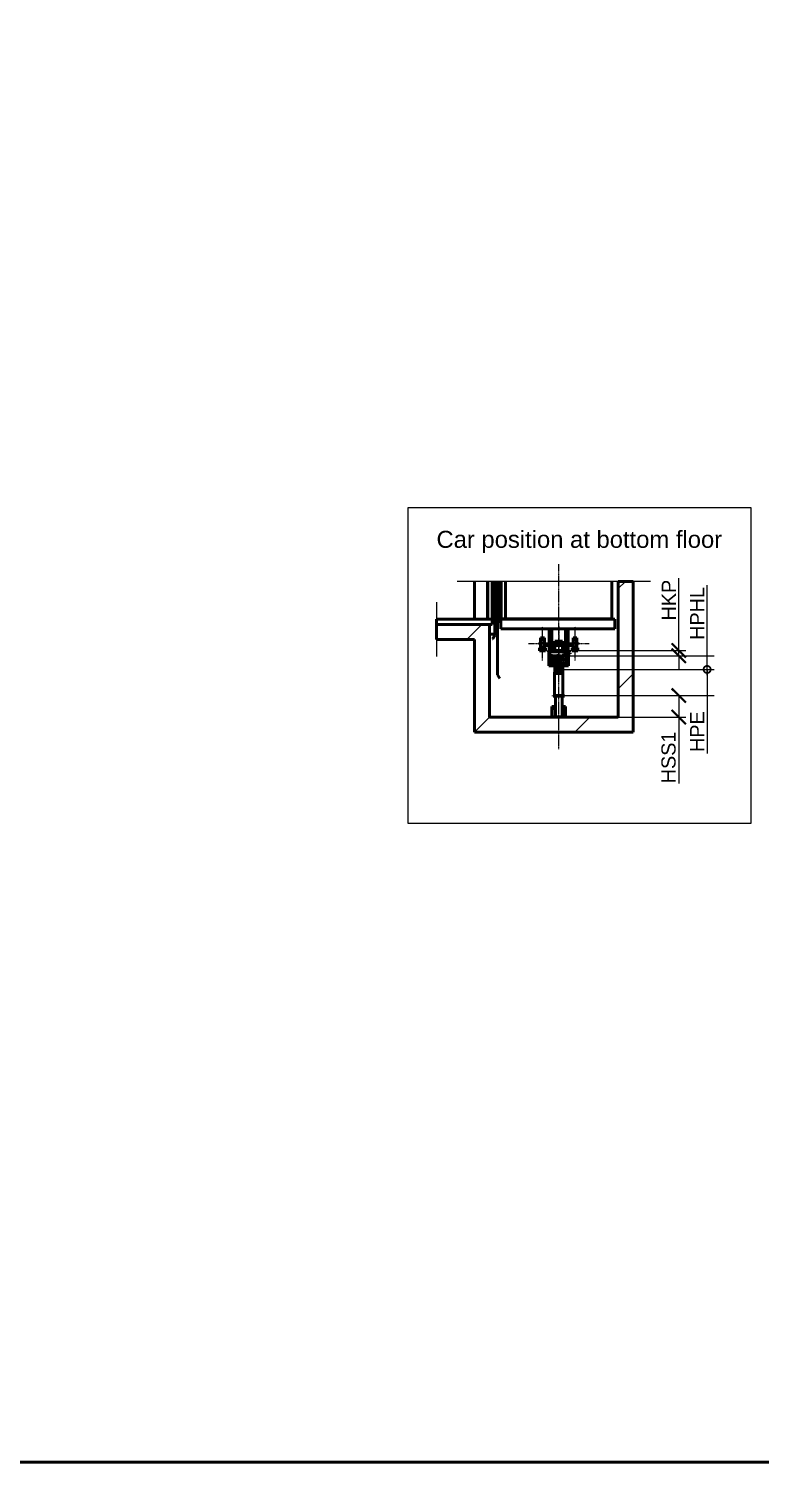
# Model space of a CAD drawing. Header units: millimetres. Extents: x -9546 to 173314, y -46180 to 27253.
# Drawn here: x 118268 to 127933, y -46180 to -27229 of the extents above; entities that cross this region are included whole.
import ezdxf

# ---------------------------------------------------------------- set-up
doc = ezdxf.new("R2010")
doc.units = ezdxf.units.MM
doc.linetypes.add('AM_ISO08W050', pattern=[18, 12, -1.5, 3, -1.5])
for name, color, linetype, lineweight in [('AM_0', 7, 'Continuous', 50), ('AM_8', 1, 'Continuous', 25), ('LDBuffer-AM_0', 7, 'Continuous', 50), ('LDCar-AM_0', 7, 'Continuous', 50), ('LDCar-AM_4', 3, 'Continuous', 25), ('LDCarFrame-AM_0', 7, 'Continuous', 50), ('LDGear-AM_0', 7, 'Continuous', 50), ('LDGear-AM_7', 4, 'AM_ISO08W050', 25), ('LDShaft-AM_0', 7, 'Continuous', 50), ('LDShaft-AM_4', 3, 'Continuous', 25), ('LDShaft-AM_5', 3, 'Continuous', 25), ('LDShaft-AM_7', 4, 'AM_ISO08W050', 25)]:
    doc.layers.add(name, color=color, linetype=linetype, lineweight=lineweight)
doc.layers.add('AM_VIEWS', color=1, linetype='Continuous', lineweight=25, plot=False)
doc.styles.add('LD', font='ARIALUNI.ttf')
doc.dimstyles.new('LIFT', dxfattribs={"dimtxt": 2.5, "dimasz": 2.5, "dimexe": 1.25, "dimexo": 0, "dimgap": 0.5, "dimtad": 1, "dimdec": 0, "dimzin": 1, "dimdsep": 46, "dimtxsty": 'LD', "dimblk": 'ARCHTICK', "dimcen": 0, "dimdle": 1, "dimclrd": 3, "dimclre": 3, "dimclrt": 4, "dimadec": 0, "dimazin": 0, "dimtp": 0.1, "dimtm": 0.1, "dimtfac": 0.71, "dimtdec": 0, "dimtix": 1, "dimtmove": 0, "dimatfit": 3, "dimfxl": 1, "dimtolj": 1, "dimarcsym": 0})

# ---------------------------------------------------------------- blocks, each defined once
blk = doc.blocks.new('LD_20260611094836_00000041')
at = {"layer": 'LDShaft-AM_0'}
for p, q in [((-200, 1795), (-200, 1295)), ((1700, 1795), (1700, 0)), ((1900, 1795), (1700, 1795)), ((1900, 0), (1900, 1795)), ((-700, 1225), (-700, 1025)), ((-200, 1225), (-700, 1225)), ((0, 1225), (-200, 1225)), ((0, 0), (0, 1225)), ((-700, 1025), (-200, 1025)), ((-200, 1025), (-200, -200)), ((1700, 0), (0, 0)), ((1900, -200), (1900, 0)), ((-200, -200), (0, -200)), ((0, -200), (1900, -200))]:
    blk.add_line(p, q, dxfattribs=at)
blk = doc.blocks.new('LD_20260611094836_00000043')
at = {"layer": 'LDShaft-AM_4'}
blk.add_line((-700, 225), (-700, -495), dxfattribs=at)
blk = doc.blocks.new('LD_20260611094836_00000044')
at = {"layer": 'LDShaft-AM_0'}
for p, q in [((-700, 0), (-700, -70)), ((-200, 0), (-700, 0)), ((-80, 0), (-200, 0)), ((0, 0), (-80, 0)), ((35, 0), (0, 0)), ((35, -70), (35, 0)), ((-700, -70), (-200, -70)), ((-200, -70), (-80, -70)), ((-80, -70), (0, -70)), ((0, -70), (35, -70))]:
    blk.add_line(p, q, dxfattribs=at)
blk = doc.blocks.new('LD_20260611094836_00000045')
at = {"layer": 'LDShaft-AM_0'}
for p, q in [((0, -22.5), (0, -151)), ((0, -151), (71, -151)), ((71, -1), (35, -1)), ((71, -5), (35, -5)), ((35, -5), (71, -5)), ((71, -5), (71, -1)), ((71, -151), (71, -5))]:
    blk.add_line(p, q, dxfattribs=at)
blk = doc.blocks.new('LD_20260611094836_00000046')
at = {"layer": 'LDCar-AM_0'}
for p, q in [((0, 500), (0, 0)), ((3, 500), (3, 0)), ((60, 0), (60, 500)), ((66, 500), (66, 5)), ((95, 5), (95, 500)), ((0, 0), (3, 0)), ((3, 0), (60, 0)), ((60, 0), (60, -48)), ((100, 0), (60, 0)), ((66, 5), (95, 5)), ((100, -48), (100, 0)), ((60, -48), (100, -48)), ((97, -48), (97, -210)), ((100, -48), (97, -48)), ((100, -210), (100, -48)), ((97, -210), (67, -259)), ((67, -259), (70, -261)), ((70, -261), (100, -212)), ((100, -212), (97, -210)), ((97, -210), (100, -210))]:
    blk.add_line(p, q, dxfattribs=at)
blk = doc.blocks.new('LD_20260611094836_00000047')
at = {"layer": 'LDShaft-AM_7'}
blk.add_line((0, -1720), (0, 725), dxfattribs=at)
blk = doc.blocks.new('LD_20260611094836_00000048')
at = {"layer": 'LDCar-AM_0'}
for p, q in [((-765.5, 500), (-765.5, 4)), ((-762.5, 500), (-762.5, 4)), ((-762.5, 4), (-762.5, 500)), ((-703, 4), (-703, 500)), ((700, 4), (700, 500)), ((-701.5, 4), (-766.5, 4)), ((-766.5, 4), (-766.5, 0)), ((-766.5, 0), (-701.5, 0)), ((-765.5, 4), (-762.5, 4)), ((-762.5, 4), (-703, 4)), ((701.5, 4), (-701.5, 4)), ((-701.5, 4), (-701.5, 0)), ((-701.5, 0), (-701.5, 4)), ((-701.5, 0), (701.5, 0)), ((-700, 4), (700, 4)), ((701.5, 0), (701.5, 4))]:
    blk.add_line(p, q, dxfattribs=at)
blk = doc.blocks.new('LD_20260611094836_00000049')
at = {"layer": 'LDCarFrame-AM_0'}
for p, q in [((-126, 0), (-126, -197)), ((-90, 0), (-90, -197)), ((-90, -197), (-90, 0)), ((90, 0), (90, -197)), ((90, -197), (90, 0)), ((126, -197), (126, 0)), ((-50, -197), (-50, -162)), ((-50, -162), (50, -162)), ((50, -162), (50, -197)), ((-190, -217), (190, -217)), ((180, -197), (-180, -197)), ((140, -287), (-140, -287)), ((-140, -287), (-140, -302)), ((-140, -302), (140, -302)), ((-120, -302), (-130, -302)), ((-130, -302), (-130, -489)), ((-126, -217), (-126, -287)), ((-120, -479), (-120, -302)), ((-90, -217), (-90, -287)), ((-90, -287), (-90, -217)), ((-50, -287), (-50, -217)), ((50, -217), (50, -287)), ((90, -217), (90, -287)), ((90, -287), (90, -217)), ((130, -302), (120, -302)), ((120, -302), (120, -479)), ((126, -287), (126, -217)), ((130, -489), (130, -302)), ((140, -302), (140, -287)), ((-130, -489), (-22.5, -489)), ((-22.5, -479), (-120, -479)), ((120, -479), (22.5, -479)), ((22.5, -489), (130, -489))]:
    blk.add_line(p, q, dxfattribs=at)
blk = doc.blocks.new('LD_20260611094836_0000004A')
at = {"layer": 'LDGear-AM_0'}
for p, q in [((-250, 13), (-250, 12)), ((-240, 13), (-250, 13)), ((-250, 12), (-250, 9)), ((-250, 9), (-250, 5)), ((-250, 5), (-250, 0)), ((-250, 0), (-250, -5)), ((-240, 75), (-240, 69)), ((-190, 75), (-240, 75)), ((-240, 69), (-240, 53)), ((-240, 53), (-240, 29)), ((-240, 29), (-240, 0)), ((-190, 69), (-190, 75)), ((-190, 53), (-190, 69)), ((-190, 29), (-190, 53)), ((-190, 0), (-190, 29)), ((-180, 13), (-190, 13)), ((-180, 12), (-180, 13)), ((-180, 9), (-180, 12)), ((-180, 5), (-180, 9)), ((-180, 0), (-180, 5)), ((-180, -5), (-180, 0)), ((180, 13), (180, 12)), ((190, 13), (180, 13)), ((180, 12), (180, 9)), ((180, 9), (180, 5)), ((180, 5), (180, 0)), ((180, 0), (180, -5)), ((190, 75), (190, 69)), ((240, 75), (190, 75)), ((190, 69), (190, 53)), ((190, 53), (190, 29)), ((190, 29), (190, 0)), ((240, 69), (240, 75)), ((240, 53), (240, 69)), ((240, 29), (240, 53)), ((240, 0), (240, 29)), ((250, 13), (240, 13)), ((250, 12), (250, 13)), ((250, 9), (250, 12)), ((250, 5), (250, 9)), ((250, 0), (250, 5)), ((250, -5), (250, 0)), ((-254, -57), (-254, -97)), ((-252, -57), (-254, -57)), ((-254, -97), (-176, -97)), ((-252, -95), (-252, -57)), ((-178, -95), (-252, -95)), ((-250, -5), (-250, -9)), ((-250, -9), (-250, -12)), ((-250, -12), (-250, -13)), ((-250, -13), (-240, -13)), ((-240, 0), (-240, -29)), ((-240, -29), (-240, -53)), ((-240, -53), (-240, -69)), ((-240, -69), (-240, -75)), ((-240, -75), (-190, -75)), ((-190, -29), (-190, 0)), ((-190, -13), (-180, -13)), ((-190, -53), (-190, -29)), ((-190, -69), (-190, -53)), ((-190, -75), (-190, -69)), ((-180, -9), (-180, -5)), ((-180, -12), (-180, -9)), ((-180, -13), (-180, -12)), ((-178, -57), (-178, -95)), ((-176, -57), (-178, -57)), ((-176, -97), (-176, -57)), ((176, -57), (176, -97)), ((178, -57), (176, -57)), ((176, -97), (254, -97)), ((178, -95), (178, -57)), ((252, -95), (178, -95)), ((180, -5), (180, -9)), ((180, -9), (180, -12)), ((180, -12), (180, -13)), ((180, -13), (190, -13)), ((190, 0), (190, -29)), ((190, -29), (190, -53)), ((190, -53), (190, -69)), ((190, -69), (190, -75)), ((190, -75), (240, -75)), ((240, -29), (240, 0)), ((240, -13), (250, -13)), ((240, -53), (240, -29)), ((240, -69), (240, -53)), ((240, -75), (240, -69)), ((250, -9), (250, -5)), ((250, -12), (250, -9)), ((250, -13), (250, -12)), ((252, -57), (252, -95)), ((254, -57), (252, -57)), ((254, -97), (254, -57))]:
    blk.add_line(p, q, dxfattribs=at)
at = {"layer": 'LDGear-AM_7'}
for p, q in [((-215, -225), (-215, 225)), ((215, -225), (215, 225)), ((-400, 0), (-390, 0)), ((-390, 0), (-150, 0)), ((150, 0), (390, 0)), ((390, 0), (400, 0))]:
    blk.add_line(p, q, dxfattribs=at)
blk = doc.blocks.new('LD_20260611094836_0000004B')
at = {"layer": 'LDGear-AM_7'}
for p, q in [((0, 225), (0, -225)), ((-150, 0), (150, 0))]:
    blk.add_line(p, q, dxfattribs=at)
blk = doc.blocks.new('LD_20260611094836_0000004F')
at = {"layer": 'LDBuffer-AM_0'}
for p, q in [((-28, 811), (-30, 811)), ((-30, 811), (-30, 801)), ((-30, 801), (-28, 801)), ((-21, 811), (-28, 811)), ((-28, 801), (-21, 801)), ((-21, 801), (-22, 801)), ((-22, 801), (-22, 677)), ((-11, 811), (-21, 811)), ((-16, 801), (-21, 801)), ((-21, 801), (-11, 801)), ((-9, 801), (-16, 801)), ((0, 811), (-11, 811)), ((-11, 801), (0, 801)), ((0, 801), (-9, 801)), ((11, 811), (0, 811)), ((9, 801), (0, 801)), ((0, 801), (11, 801)), ((16, 801), (9, 801)), ((21, 811), (11, 811)), ((11, 801), (21, 801)), ((21, 801), (16, 801)), ((28, 811), (21, 811)), ((22, 801), (21, 801)), ((21, 801), (28, 801)), ((22, 677), (22, 801)), ((30, 811), (28, 811)), ((28, 801), (30, 801)), ((30, 801), (30, 811)), ((-52, 593), (-56, 593)), ((-56, 593), (-56, 285)), ((56, 593), (52, 593)), ((56, 285), (56, 593)), ((-56, 285), (-52, 285)), ((-52, 285), (-40, 285)), ((-40, 285), (-21, 285)), ((-21, 285), (0, 285)), ((0, 285), (21, 285)), ((21, 285), (40, 285)), ((40, 285), (52, 285)), ((52, 285), (56, 285))]:
    blk.add_line(p, q, dxfattribs=at)
blk = doc.blocks.new('LD_20260611094836_00000050')
at = {"layer": 'LDBuffer-AM_0'}
for p, q in [((-75, 285), (-75, 279)), ((75, 285), (-75, 285)), ((-75, 279), (75, 279)), ((45, 279), (-45, 279)), ((-45, 279), (-45, 6)), ((45, 6), (45, 279)), ((75, 279), (75, 285)), ((-45, 140), (-90, 140)), ((-90, 140), (-90, 5)), ((-75, 5), (-90, 5)), ((-90, 5), (-90, 0)), ((-90, 5), (-75, 5)), ((-90, 0), (-75, 0)), ((-45, 115), (-85, 115)), ((-85, 115), (-85, 5)), ((-75, 6), (-75, 0)), ((75, 6), (-75, 6)), ((-75, 0), (75, 0)), ((-45, 6), (45, 6)), ((90, 140), (45, 140)), ((85, 115), (45, 115)), ((75, 0), (75, 6)), ((90, 5), (75, 5)), ((75, 5), (90, 5)), ((75, 0), (90, 0)), ((85, 5), (85, 115)), ((90, 5), (90, 140)), ((90, 0), (90, 5))]:
    blk.add_line(p, q, dxfattribs=at)
blk = doc.blocks.new('LD_20260611094836_00000051')
at = {"layer": 'LDCarFrame-AM_0'}
for p, q in [((-20, 0), (-52, 0)), ((-52, 0), (-52, -102)), ((-15, 0), (-20, 0)), ((-20, 0), (-20, -102)), ((-20, -102), (-20, 0)), ((-6, 0), (-15, 0)), ((-6, -102), (-6, 0)), ((6, 0), (-6, 0)), ((6, 0), (6, -102)), ((15, 0), (6, 0)), ((20, 0), (15, 0)), ((52, 0), (20, 0)), ((20, 0), (20, -102)), ((20, -102), (20, 0)), ((52, -102), (52, 0)), ((-52, -102), (-20, -102)), ((-20, -102), (-15, -102)), ((-15, -102), (-6, -102)), ((-6, -102), (6, -102)), ((6, -102), (15, -102)), ((15, -102), (20, -102)), ((20, -102), (52, -102))]:
    blk.add_line(p, q, dxfattribs=at)
blk = doc.blocks.new('LD_20260611094836_00000052')
at = {"layer": 'LDCarFrame-AM_0'}
for p, q in [((61, 0), (61, -24)), ((117, 0), (117, -24)), ((117, -24), (117, 0)), ((-82, -50), (-98, -50)), ((-98, -50), (-98, -150)), ((-98, -150), (-82, -150)), ((-82, -150), (-82, -50)), ((-82, -55), (-82, -57)), ((-30, -55), (-82, -55)), ((-82, -57), (-82, -61)), ((-82, -61), (-82, -67)), ((-82, -67), (-82, -75)), ((-82, -75), (-82, -83)), ((-82, -83), (-82, -89)), ((-82, -89), (-82, -93)), ((-82, -93), (-82, -95)), ((-82, -95), (-27, -95)), ((-76, -105), (-76, -107)), ((-34, -105), (-76, -105)), ((-76, -107), (-76, -111)), ((-76, -111), (-76, -117)), ((-76, -117), (-76, -125)), ((-76, -125), (-76, -133)), ((-76, -133), (-76, -139)), ((-76, -139), (-76, -143)), ((-76, -143), (-76, -145)), ((-76, -145), (-34, -145)), ((-34, -107), (-34, -105)), ((-34, -111), (-34, -107)), ((-34, -117), (-34, -111)), ((-34, -125), (-34, -117)), ((-34, -133), (-34, -125)), ((-34, -139), (-34, -133)), ((-34, -143), (-34, -139)), ((-34, -145), (-34, -143)), ((-7, -50), (-27, -50)), ((-27, -50), (-27, -53)), ((-27, -67), (-27, -63)), ((-27, -63), (-27, -150)), ((-27, -75), (-27, -67)), ((-27, -83), (-27, -75)), ((-27, -89), (-27, -83)), ((-27, -93), (-27, -89)), ((-27, -95), (-27, -93)), ((-27, -150), (-23, -150)), ((-7, -53), (-7, -50)), ((22, -137), (39, -149)), ((39, -51), (30, -58)), ((40, -92), (38, -100)), ((38, -100), (40, -108)), ((59, -48), (39, -51)), ((39, -149), (59, -152)), ((44, -86), (40, -92)), ((40, -108), (44, -114)), ((51, -82), (44, -86)), ((44, -114), (51, -118)), ((58, -80), (51, -82)), ((51, -118), (58, -120)), ((66, -82), (58, -80)), ((58, -120), (66, -118)), ((59, -152), (80, -149)), ((80, -51), (59, -48)), ((61, -24), (117, -24)), ((76, -30), (62, -30)), ((62, -30), (62, -48)), ((73, -86), (66, -82)), ((66, -118), (73, -114)), ((77, -92), (73, -86)), ((73, -114), (77, -108)), ((76, -51), (76, -30)), ((78, -100), (77, -92)), ((77, -108), (78, -100)), ((97, -63), (80, -51)), ((80, -149), (97, -137)), ((108, -80), (97, -63)), ((97, -137), (108, -120)), ((112, -100), (108, -80)), ((108, -120), (112, -100)), ((117, -24), (120, -24)), ((140, -15), (138, -17)), ((138, -17), (138, -20)), ((138, -20), (138, -23)), ((138, -23), (140, -25)), ((142, -13), (140, -15)), ((140, -25), (142, -27)), ((145, -12), (142, -13)), ((142, -27), (145, -28)), ((148, -13), (145, -12)), ((145, -28), (148, -27)), ((150, -15), (148, -13)), ((148, -27), (150, -25)), ((152, -17), (150, -15)), ((150, -25), (152, -23)), ((152, -20), (152, -17)), ((152, -23), (152, -20))]:
    blk.add_line(p, q, dxfattribs=at)
blk = doc.blocks.new('LD_20260611094836_00000053')
at = {"layer": 'LDCarFrame-AM_0'}
for p, q in [((741, 129), (-765, 129)), ((-765, 129), (-765, 95)), ((-765, 95), (-765, 15)), ((-765, 15), (-765, 0)), ((-765, 0), (741, 0)), ((741, 95), (741, 129)), ((741, 15), (741, 95)), ((741, 0), (741, 15))]:
    blk.add_line(p, q, dxfattribs=at)
blk = doc.blocks.new('LD_20260611094836_00000054')
at = {"layer": 'LDCar-AM_0'}
for p, q in [((2, 500), (2, 5)), ((42, 5), (42, 500)), ((0, 0), (0, -30)), ((45, 0), (0, 0)), ((2, 5), (42, 5)), ((45, -30), (45, 0)), ((0, -30), (0, -735)), ((3, -30), (0, -30)), ((0, -30), (45, -30)), ((3, -735), (3, -30)), ((3, -734), (0, -736)), ((0, -735), (3, -735)), ((0, -736), (30, -786)), ((33, -784), (3, -734)), ((30, -786), (33, -784))]:
    blk.add_line(p, q, dxfattribs=at)
blk = doc.blocks.new('LD_20260611094836_00000056')
at = {"layer": 'AM_8'}
for p, q in [((1700, 1700), (1795, 1795)), ((-301, 1025), (-101, 1225)), ((1700, 374), (1900, 574)), ((-200, -200), (0, 0)), ((1126, -200), (1326, 0))]:
    blk.add_line(p, q, dxfattribs=at)
blk = doc.blocks.new('_ArchTick')
at = {"color": 0, "linetype": 'ByBlock', "const_width": 0.15}
blk.add_lwpolyline([(-0.5, -0.5), (0.5, 0.5)], dxfattribs=at)
blk = doc.blocks.new('*D2587')
at = {"layer": 'Defpoints', "color": 0, "transparency": 16777216}
for p in [(125270, -36044), (126855, -36044), (125270, -36329)]:
    blk.add_point(p, dxfattribs=at)
at = {"layer": 'LDShaft-AM_5', "color": 3, "lineweight": -2, "transparency": 16777216}
for p, q in [((125270, -36044), (126949, -36044)), ((126855, -36044), (126855, -36404)), ((125270, -36329), (126949, -36329)), ((126855, -36329), (126855, -37208))]:
    blk.add_line(p, q, dxfattribs=at)
at = {"layer": 'LDShaft-AM_5', "color": 3, "lineweight": -2, "transparency": 16777216, "xscale": 187.5, "yscale": 187.5, "zscale": 187.5}
for p, rotation in [((126855, -36044), 90), ((126855, -36329), 270)]:
    blk.add_blockref('_ArchTick', p, dxfattribs=dict(at, rotation=rotation))
at = {"layer": 'LDShaft-AM_5', "color": 4, "transparency": 16777216, "insert": (126721, -36862), "char_height": 187.5, "attachment_point": 5, "rotation": 90, "style": 'LD'}
blk.add_mtext('\\A1;HSS1', dxfattribs=at)
blk = doc.blocks.new('_NONE')
blk = doc.blocks.new('_DotSmall')
at = {"color": 0, "linetype": 'ByBlock', "const_width": 0.5}
blk.add_lwpolyline([(-0.0625, 0, 1), (0.0625, 0, 1)], format="xyb", close=True, dxfattribs=at)
blk = doc.blocks.new('*D2588')
at = {"layer": 'Defpoints', "color": 0, "transparency": 16777216}
for p in [(125270, -35518), (127230, -35518), (125270, -35699)]:
    blk.add_point(p, dxfattribs=at)
at = {"layer": 'LDShaft-AM_5', "color": 3, "lineweight": -2, "transparency": 16777216}
for p, q in [((127230, -35518), (127230, -34587)), ((125270, -35518), (127324, -35518)), ((127230, -35774), (127230, -35518)), ((125270, -35699), (127324, -35699))]:
    blk.add_line(p, q, dxfattribs=at)
at = {"layer": 'LDShaft-AM_5', "color": 3, "lineweight": -2, "transparency": 16777216, "xscale": 187.5, "yscale": 187.5, "zscale": 187.5, "rotation": 270}
blk.add_blockref('_DotSmall', (127230, -35699), dxfattribs=at)
at = {"layer": 'LDShaft-AM_5', "color": 4, "transparency": 16777216, "insert": (127099, -34959), "char_height": 187.5, "attachment_point": 5, "rotation": 90, "style": 'LD'}
blk.add_mtext('\\A1;HPHL', dxfattribs=at)
blk = doc.blocks.new('*D2589')
at = {"layer": 'Defpoints', "color": 0, "transparency": 16777216}
for p in [(125270, -35699), (127230, -35699), (125270, -36044)]:
    blk.add_point(p, dxfattribs=at)
at = {"layer": 'LDShaft-AM_5', "color": 3, "lineweight": -2, "transparency": 16777216}
for p, q in [((125270, -35699), (127324, -35699)), ((127230, -35699), (127230, -36119)), ((125270, -36044), (127324, -36044)), ((127230, -36044), (127230, -36811))]:
    blk.add_line(p, q, dxfattribs=at)
at = {"layer": 'LDShaft-AM_5', "color": 3, "lineweight": -2, "transparency": 16777216, "xscale": 187.5, "yscale": 187.5, "zscale": 187.5, "rotation": 90}
blk.add_blockref('_DotSmall', (127230, -35699), dxfattribs=at)
at = {"layer": 'LDShaft-AM_5', "color": 4, "transparency": 16777216, "insert": (127099, -36521), "char_height": 187.5, "attachment_point": 5, "rotation": 90, "style": 'LD'}
blk.add_mtext('\\A1;HPE', dxfattribs=at)
blk = doc.blocks.new('*D2590')
at = {"layer": 'Defpoints', "color": 0, "transparency": 16777216}
for p in [(125270, -35448), (125270, -35518), (126855, -35448)]:
    blk.add_point(p, dxfattribs=at)
at = {"layer": 'LDShaft-AM_5', "color": 3, "lineweight": -2, "transparency": 16777216}
for p, q in [((126855, -35448), (126855, -34492)), ((125270, -35448), (126949, -35448)), ((125270, -35518), (126949, -35518)), ((126855, -35518), (126855, -35448)), ((126855, -35518), (126855, -35706))]:
    blk.add_line(p, q, dxfattribs=at)
at = {"layer": 'LDShaft-AM_5', "color": 3, "lineweight": -2, "transparency": 16777216, "xscale": 187.5, "yscale": 187.5, "zscale": 187.5}
for p, rotation in [((126855, -35448), 270), ((126855, -35518), 90)]:
    blk.add_blockref('_ArchTick', p, dxfattribs=dict(at, rotation=rotation))
at = {"layer": 'LDShaft-AM_5', "color": 4, "transparency": 16777216, "insert": (126724, -34783), "char_height": 187.5, "attachment_point": 5, "rotation": 90, "style": 'LD'}
blk.add_mtext('\\A1;HKP', dxfattribs=at)
blk = doc.blocks.new('LD_20260611094836_00000058')
at = {"layer": 'LDCar-AM_4'}
blk.add_line((2125, 1795), (-425, 1795), dxfattribs=at)

msp = doc.modelspace()

# ---------------------------------------------------------------- linework, layer by layer
at = {"layer": 'AM_0'}
msp.add_lwpolyline([(-9546.1, -8278.2), (173314.3, -8278.2), (173314.3, -46179.6), (-9546.1, -46179.6)], close=True, dxfattribs=at)
at = {"layer": 'AM_VIEWS'}
msp.add_lwpolyline([(123280.2, -33559.4), (127807.7, -33559.4), (127807.7, -37733.1), (123280.2, -37733.1)], close=True, dxfattribs=at)

# ---------------------------------------------------------------- block references
for name, p in [('LD_20260611094836_00000047', (125270.2, -35034.4)), ('LD_20260611094836_00000041', (124355.2, -36329.4)), ('LD_20260611094836_00000058', (124355.2, -36329.4)), ('LD_20260611094836_00000056', (124355.2, -36329.4)), ('LD_20260611094836_00000046', (124330.2, -35034.4)), ('LD_20260611094836_00000054', (124460.2, -35034.4)), ('LD_20260611094836_00000048', (125270.2, -35034.4)), ('LD_20260611094836_00000043', (124355.2, -35034.4)), ('LD_20260611094836_00000044', (124355.2, -35034.4)), ('LD_20260611094836_00000053', (125270.2, -35163.4)), ('LD_20260611094836_00000045', (124355.2, -35081.9)), ('LD_20260611094836_0000004A', (125270.2, -35357.4)), ('LD_20260611094836_00000049', (125270.2, -35163.4)), ('LD_20260611094836_0000004B', (125270.2, -35357.4)), ('LD_20260611094836_00000052', (125270.2, -35465.4)), ('LD_20260611094836_0000004F', (125270.2, -36329.4)), ('LD_20260611094836_00000051', (125270.2, -35652.4)), ('LD_20260611094836_00000050', (125270.2, -36329.4))]:
    msp.add_blockref(name, p)

# ---------------------------------------------------------------- texts
at = {"layer": 'LDShaft-AM_0', "insert": (123655.2, -34159.4), "char_height": 225, "attachment_point": 7, "style": 'LD'}
msp.add_mtext('\\fArial Unicode MS|b0|i0;\\l\\C256;Car position at bottom floor', dxfattribs=at)

# ---------------------------------------------------------------- dimensions: what is measured, and where the dimension line sits
at = {"layer": 'LDShaft-AM_5'}
for base, p1, p2, text, override, picture, middle in [((126855.2, -35448.4), (125270.2, -35518.4), (125270.2, -35448.4), 'HKP', {"dimscale": 75, "dimtxt": 2.5, "dimjust": 2, "dimblk1": 'NONE', "dimblk2": 'NONE', "dimtix": 0}, '*D2590', (126723.9, -34782.9)), ((127230.2, -35518.4), (125270.2, -35699.4), (125270.2, -35518.4), 'HPHL', {"dimscale": 75, "dimtxt": 2.5, "dimjust": 2, "dimblk1": 'DOTSMALL', "dimblk2": 'NONE', "dimsah": 1, "dimtix": 0}, '*D2588', (127098.9, -34958.9)), ((127230.2, -35699.4), (125270.2, -36044.4), (125270.2, -35699.4), 'HPE', {"dimscale": 75, "dimtxt": 2.5, "dimjust": 1, "dimblk1": 'NONE', "dimblk2": 'DOTSMALL', "dimsah": 1, "dimtix": 0}, '*D2589', (127098.9, -36521.3)), ((126855.2, -36044.4), (125270.2, -36329.4), (125270.2, -36044.4), 'HSS1', {"dimscale": 75, "dimtxt": 2.5, "dimjust": 1, "dimblk1": 'NONE', "dimblk2": 'NONE', "dimtix": 0}, '*D2587', (126720.7, -36862.4))]:
    dim = msp.add_linear_dim(base=base, p1=p1, p2=p2, angle=90, text=text, dimstyle='LIFT', override=override, dxfattribs=at)
    dim.commit()
    dim.dimension.update_dxf_attribs({"geometry": picture, "text_midpoint": middle})

doc.saveas('drawing.dxf')
